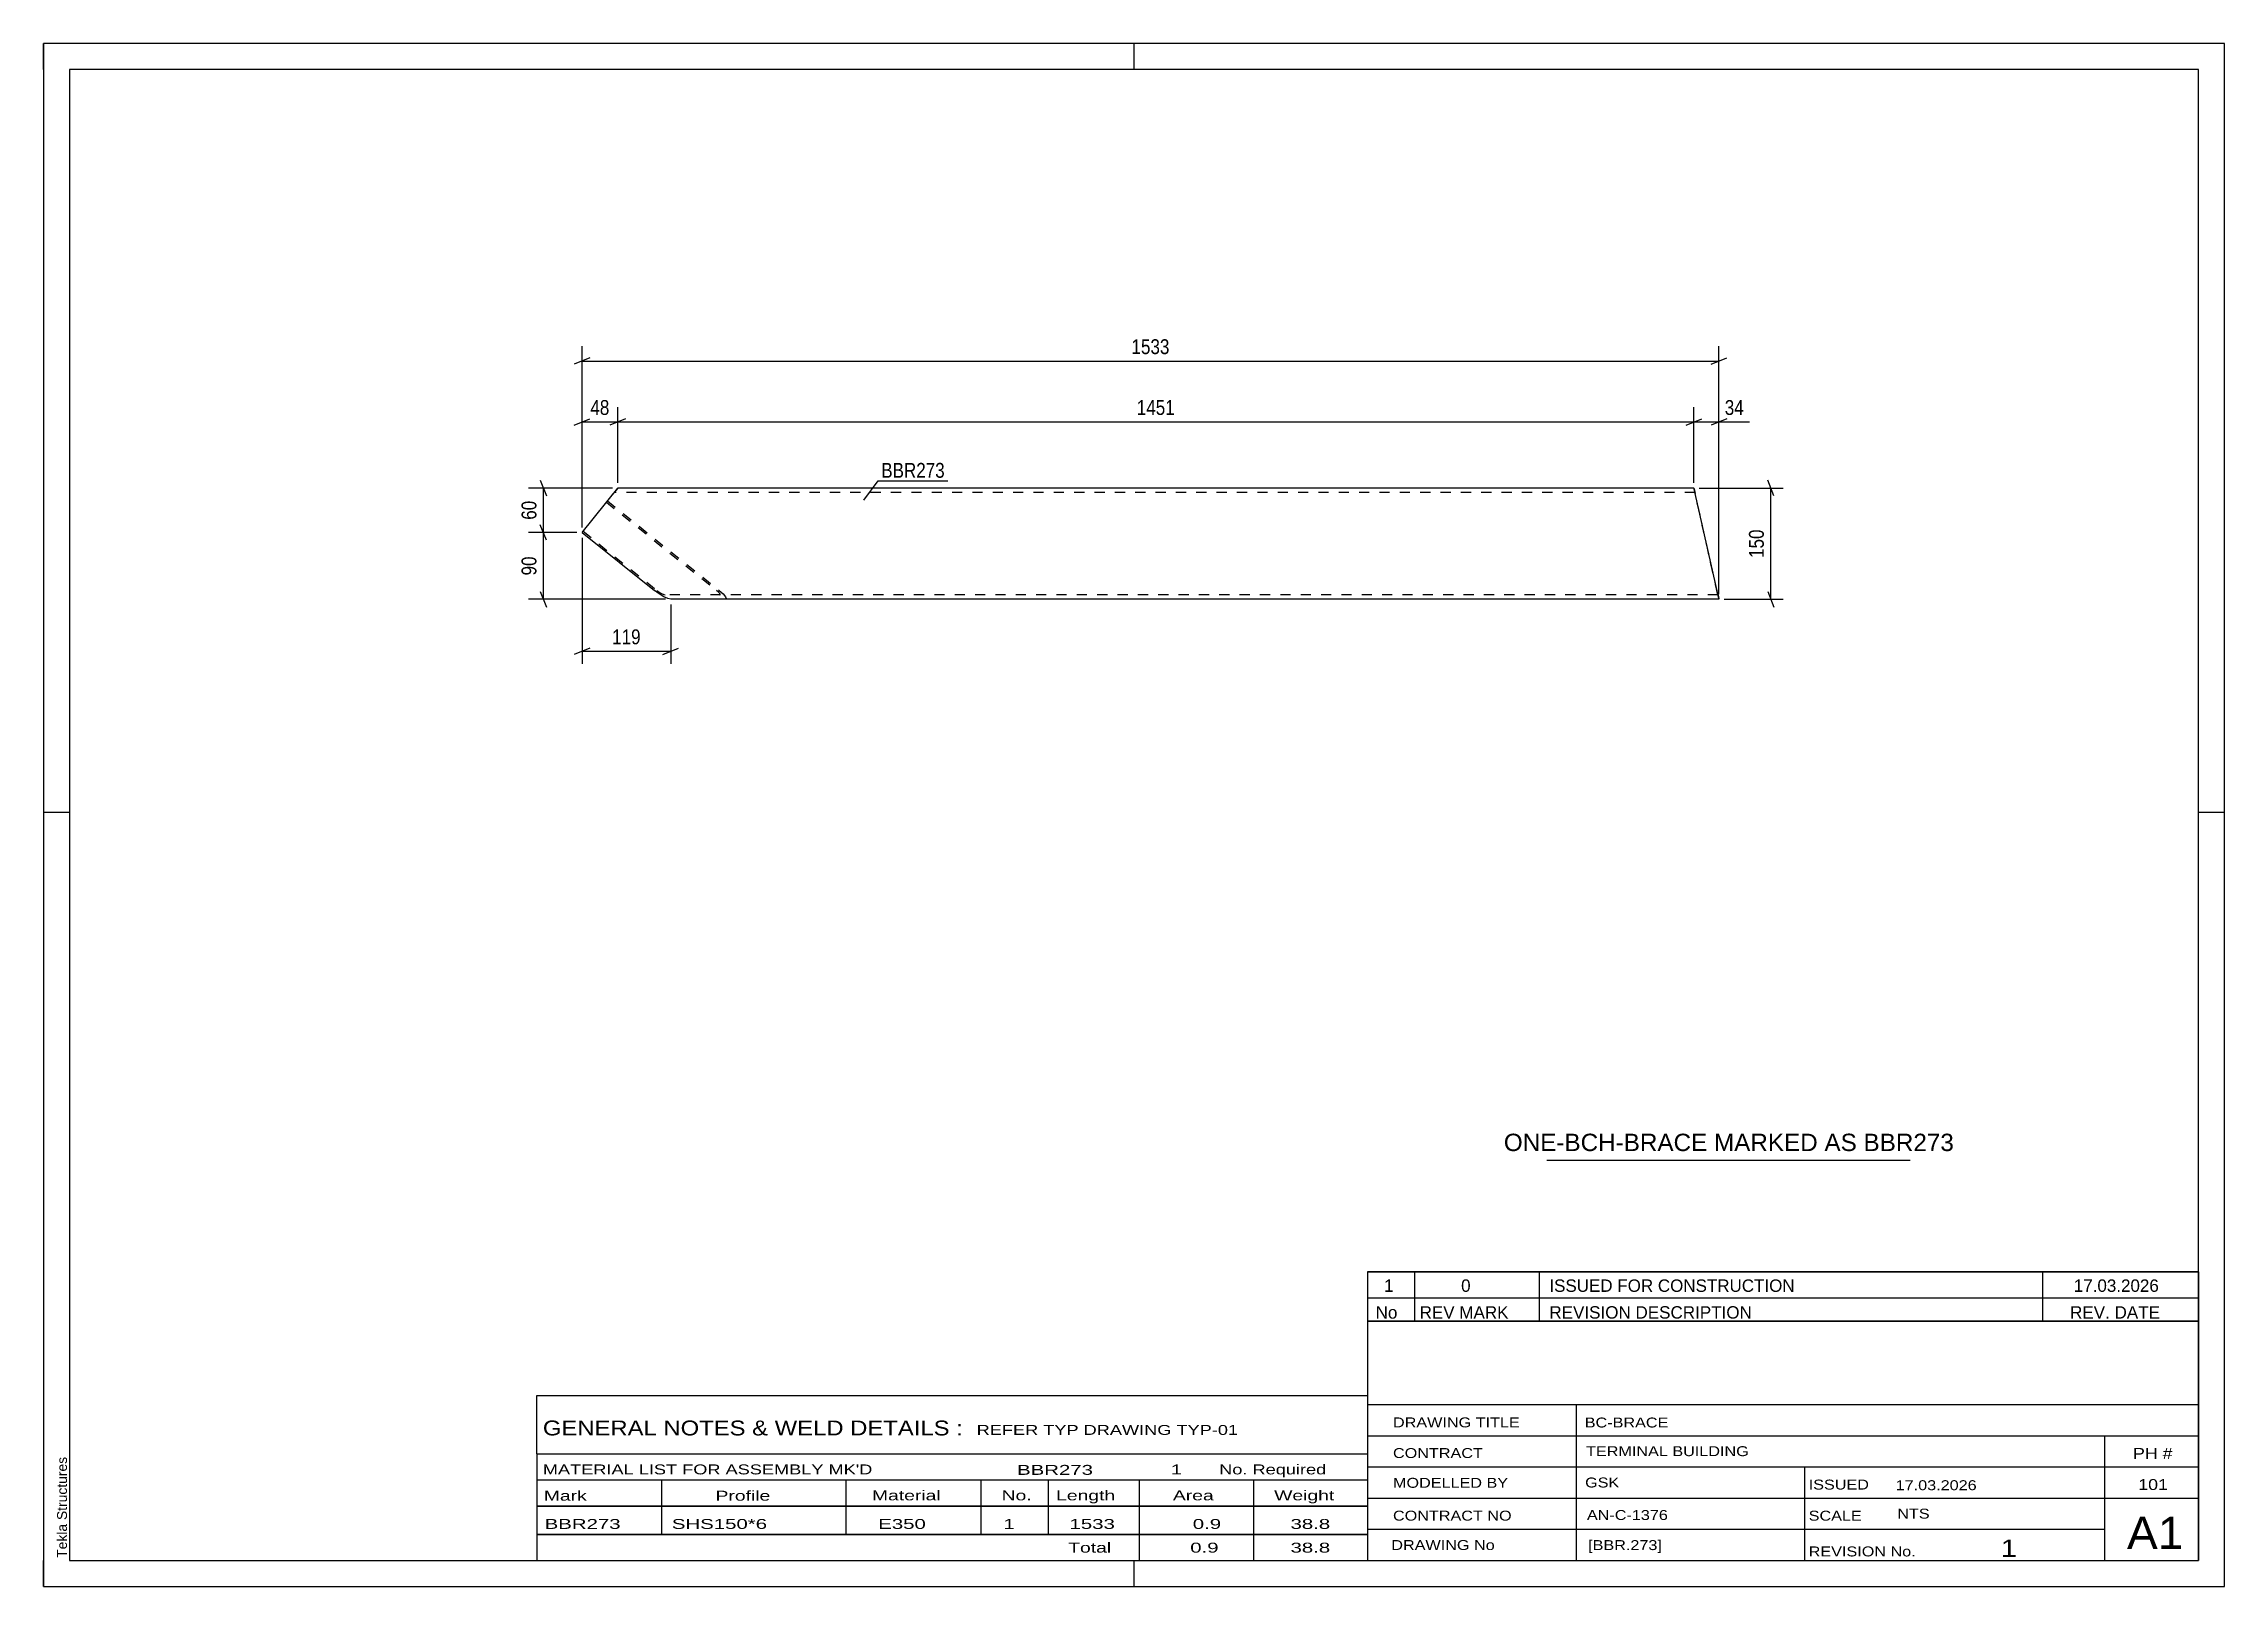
# Model space of a CAD drawing. Header units: millimetres. Extents: x 0 to 420, y 0 to 297.
import ezdxf

# ---------------------------------------------------------------- set-up
doc = ezdxf.new("R2010")
doc.units = ezdxf.units.MM
doc.linetypes.add('DXK_LINE_DOT2', pattern=[3.9198, 1.9599, -1.9599])
doc.styles.add('Arial', font='ARIAL.TTF', dxfattribs={"height": 0.2})
doc.styles.add('Arial Narrow', font='ARIALN.TTF', dxfattribs={"height": 0.2})

# ---------------------------------------------------------------- blocks, each defined once
blk = doc.blocks.new('Unknown-585398199-1162')
at = {"color": 5, "linetype": 'Continuous'}
for p, q in [((420, 297), (0, 297)), ((0, 297), (0, 0)), ((0, 292), (0, 297)), ((210, 292), (210, 297)), ((420, 0), (420, 297)), ((415, 292), (5, 292)), ((5, 292), (5, 5)), ((415, 5), (415, 292)), ((5, 149), (0, 149)), ((420, 149), (415, 149)), ((0, 0), (0, 5)), ((5, 5), (415, 5)), ((210, 0), (210, 5)), ((0, 0), (420, 0))]:
    blk.add_line(p, q, dxfattribs=at)
at = {"color": 174, "linetype": 'Continuous', "style": 'Arial'}
blk.add_text('Tekla Structures', height=1.9102, rotation=90, dxfattribs=at).set_placement((4.5, 5.5))
blk = doc.blocks.new('Part-585398199-1513 - 1507')
at = {"color": 2, "linetype": 'Continuous'}
for p, q in [((103.7, 202.88), (110.56, 211.45)), ((110.56, 211.45), (110.56, 211.45)), ((317.84, 211.45), (110.56, 211.45)), ((317.84, 211.45), (317.84, 211.45)), ((317.84, 211.45), (317.87, 211.32)), ((317.87, 211.32), (317.95, 210.95)), ((317.95, 210.95), (318.07, 210.39)), ((322.42, 191.08), (318.07, 210.39)), ((103.7, 202.88), (117.63, 191.74)), ((118.53, 191.08), (117.63, 191.74)), ((119.44, 190.52), (118.53, 191.08)), ((120.23, 190.15), (119.44, 190.52)), ((120.77, 190.02), (120.23, 190.15)), ((322.65, 190.02), (120.77, 190.02)), ((322.42, 191.08), (322.54, 190.52)), ((322.54, 190.52), (322.62, 190.15)), ((322.62, 190.15), (322.65, 190.02))]:
    blk.add_line(p, q, dxfattribs=at)
at = {"color": 7, "linetype": 'DXK_LINE_DOT2'}
for p, q in [((110.56, 211.45), (108.38, 208.72)), ((109.87, 210.59), (109.87, 210.59)), ((318.03, 210.59), (109.87, 210.59)), ((317.86, 211.32), (317.84, 211.45)), ((317.95, 210.95), (317.86, 211.32)), ((318.03, 210.59), (317.95, 210.95)), ((322.45, 190.94), (318.03, 210.59)), ((318.03, 210.59), (318.03, 210.59)), ((318.04, 210.53), (318.03, 210.59)), ((318.04, 210.53), (318.03, 210.59)), ((322.34, 191.41), (318.04, 210.53)), ((318.07, 210.39), (318.04, 210.53)), ((318.08, 210.34), (318.07, 210.39)), ((318.15, 210.06), (318.08, 210.34)), ((322.4, 191.13), (318.15, 210.06)), ((108.38, 208.72), (129.61, 191.74)), ((108.57, 208.97), (130.11, 191.74)), ((103.9, 203.12), (118.13, 191.74)), ((118.13, 191.74), (118.58, 191.41)), ((118.58, 191.41), (119.03, 191.13)), ((119.03, 191.13), (119.43, 190.94)), ((119.43, 190.94), (119.7, 190.88)), ((322.46, 190.88), (119.7, 190.88)), ((129.99, 191.41), (129.61, 191.74)), ((130.23, 191.13), (129.99, 191.41)), ((130.11, 191.74), (130.86, 191.08)), ((130.19, 190.88), (130.3, 190.94)), ((130.3, 190.94), (130.23, 191.13)), ((130.86, 191.08), (131.34, 190.52)), ((131.48, 190.15), (131.26, 190.02)), ((131.34, 190.52), (131.48, 190.15)), ((322.4, 191.13), (322.34, 191.41)), ((322.45, 190.94), (322.4, 191.13)), ((322.4, 191.13), (322.45, 190.94)), ((322.46, 190.88), (322.45, 190.94)), ((322.45, 190.94), (322.46, 190.88)), ((322.54, 190.52), (322.45, 190.94)), ((322.46, 190.88), (322.46, 190.88)), ((322.62, 190.15), (322.54, 190.52)), ((322.65, 190.02), (322.62, 190.15))]:
    blk.add_line(p, q, dxfattribs=at)
blk = doc.blocks.new('StraightDimension-585398199-1647 - 1507')
at = {"color": 7, "linetype": 'Continuous'}
for p, q in [((103.7, 203.88), (103.7, 227.02)), ((110.56, 212.45), (110.56, 227.02)), ((102.2, 223.57), (105.2, 224.77)), ((103.7, 224.17), (110.56, 224.17)), ((112.06, 224.77), (109.06, 223.57))]:
    blk.add_line(p, q, dxfattribs=at)
at = {"color": 0}
blk.add_wipeout([(109.56, 224.92), (109.56, 229.12), (104.7, 229.12), (104.7, 224.92)], dxfattribs=at)
at = {"color": 3, "style": 'Arial Narrow'}
blk.add_text('48', height=2.863, dxfattribs=at).set_placement((105.3, 225.52))
blk = doc.blocks.new('StraightDimension-585398199-1639 - 1507')
at = {"color": 7, "linetype": 'Continuous'}
for p, q in [((318.84, 211.45), (335.05, 211.45)), ((333.25, 209.95), (332.05, 212.95)), ((332.65, 190.02), (332.65, 211.45)), ((323.65, 190.02), (335.05, 190.02)), ((332.05, 191.52), (333.25, 188.52))]:
    blk.add_line(p, q, dxfattribs=at)
at = {"color": 0}
blk.add_wipeout([(331.9, 204.08), (327.7, 204.08), (327.7, 197.39), (331.9, 197.39)], dxfattribs=at)
at = {"color": 3, "style": 'Arial Narrow'}
blk.add_text('150', height=2.863, rotation=90.0002, dxfattribs=at).set_placement((331.3, 197.99))
blk = doc.blocks.new('StraightDimension-585398199-1645 - 1507')
at = {"color": 7, "linetype": 'Continuous'}
for p, q in [((317.84, 212.45), (317.84, 227.02)), ((322.65, 191.02), (322.65, 227.02)), ((316.34, 223.57), (319.34, 224.77)), ((317.84, 224.17), (322.65, 224.17)), ((324.15, 224.77), (321.15, 223.57))]:
    blk.add_line(p, q, dxfattribs=at)
at = {"color": 0}
blk.add_wipeout([(328.04, 224.92), (328.04, 229.12), (323.18, 229.12), (323.18, 224.92)], dxfattribs=at)
at = {"color": 7, "linetype": 'Continuous'}
blk.add_line((322.65, 224.17), (328.56, 224.17), dxfattribs=at)
blk.add_line((322.65, 224.17), (328.56, 224.17), dxfattribs=at)
at = {"color": 3, "style": 'Arial Narrow'}
blk.add_text('34', height=2.863, dxfattribs=at).set_placement((323.78, 225.52))
blk = doc.blocks.new('StraightDimension-585398199-1646 - 1507')
at = {"color": 7, "linetype": 'Continuous'}
for p, q in [((110.56, 212.45), (110.56, 227.02)), ((317.84, 212.45), (317.84, 227.02)), ((112.06, 224.77), (109.06, 223.57)), ((110.56, 224.17), (317.84, 224.17)), ((316.34, 223.57), (319.34, 224.77))]:
    blk.add_line(p, q, dxfattribs=at)
at = {"color": 0}
blk.add_wipeout([(218.45, 224.92), (218.45, 229.12), (209.94, 229.12), (209.94, 224.92)], dxfattribs=at)
at = {"color": 3, "style": 'Arial Narrow'}
blk.add_text('1451', height=2.863, dxfattribs=at).set_placement((210.54, 225.52))
blk = doc.blocks.new('StraightDimension-585398199-1663 - 1507')
at = {"color": 7, "linetype": 'Continuous'}
for p, q in [((105.2, 236.48), (102.2, 235.28)), ((103.7, 203.88), (103.7, 238.73)), ((103.7, 235.88), (322.65, 235.88)), ((321.15, 235.28), (324.15, 236.48)), ((322.65, 191.02), (322.65, 238.73))]:
    blk.add_line(p, q, dxfattribs=at)
at = {"color": 0}
blk.add_wipeout([(217.43, 236.63), (217.43, 240.83), (208.92, 240.83), (208.92, 236.63)], dxfattribs=at)
at = {"color": 3, "style": 'Arial Narrow'}
blk.add_text('1533', height=2.863, dxfattribs=at).set_placement((209.52, 237.23))
blk = doc.blocks.new('StraightDimension-585398199-1886 - 1507')
at = {"color": 7, "linetype": 'Continuous'}
for p, q in [((103.7, 201.88), (103.7, 177.62)), ((120.77, 189.02), (120.77, 177.62)), ((105.2, 180.62), (102.2, 179.42)), ((119.27, 179.42), (122.27, 180.62)), ((103.7, 180.02), (120.77, 180.02))]:
    blk.add_line(p, q, dxfattribs=at)
at = {"color": 0}
blk.add_wipeout([(115.58, 180.77), (115.58, 184.97), (108.9, 184.97), (108.9, 180.77)], dxfattribs=at)
at = {"color": 3, "style": 'Arial Narrow'}
blk.add_text('119', height=2.863, dxfattribs=at).set_placement((109.5, 181.37))
blk = doc.blocks.new('StraightDimension-585398199-1988 - 1507')
at = {"color": 7, "linetype": 'Continuous'}
for p, q in [((109.56, 211.45), (93.41, 211.45)), ((95.66, 212.95), (96.86, 209.95)), ((96.26, 202.88), (96.26, 211.45)), ((102.7, 202.88), (93.41, 202.88)), ((96.86, 201.38), (95.66, 204.38))]:
    blk.add_line(p, q, dxfattribs=at)
at = {"color": 0}
blk.add_wipeout([(95.51, 209.59), (91.31, 209.59), (91.31, 204.74), (95.51, 204.74)], dxfattribs=at)
at = {"color": 3, "style": 'Arial Narrow'}
blk.add_text('60', height=2.863, rotation=90.0002, dxfattribs=at).set_placement((94.91, 205.34))
blk = doc.blocks.new('StraightDimension-585398199-1989 - 1507')
at = {"color": 7, "linetype": 'Continuous'}
for p, q in [((102.7, 202.88), (93.41, 202.88)), ((96.86, 201.38), (95.66, 204.38)), ((96.26, 190.02), (96.26, 202.88)), ((119.77, 190.02), (93.41, 190.02)), ((95.66, 191.52), (96.86, 188.52))]:
    blk.add_line(p, q, dxfattribs=at)
at = {"color": 0}
blk.add_wipeout([(95.51, 198.88), (91.31, 198.88), (91.31, 194.02), (95.51, 194.02)], dxfattribs=at)
at = {"color": 3, "style": 'Arial Narrow'}
blk.add_text('90', height=2.863, rotation=90.0002, dxfattribs=at).set_placement((94.91, 194.62))
blk = doc.blocks.new('Unknown-585398199-2097')
at = {"color": 7, "linetype": 'Continuous'}
for p, q in [((255, 51.05), (255, 5)), ((255, 51.05), (415, 51.05)), ((415, 51), (415, 5)), ((255, 35), (415, 35)), ((295.14, 35), (295.14, 5)), ((255, 29), (415, 29)), ((397, 5.05), (397, 29.05)), ((255, 23), (415, 23)), ((339.14, 23), (339.14, 5)), ((255, 17), (415, 17)), ((255, 11), (397, 11)), ((255, 5), (415, 5))]:
    blk.add_line(p, q, dxfattribs=at)
at = {"color": 7, "style": 'Arial Narrow'}
for s, height, width, p in [('DRAWING TITLE', 1.9089, 1.425378, (259.88, 30.61)), ('BC-BRACE', 1.909, 1.425378, (296.81, 30.59)), ('CONTRACT', 1.909, 1.425378, (259.88, 24.71)), ('TERMINAL BUILDING', 1.9089, 1.425378, (297.06, 25.07)), ('MODELLED BY', 1.9089, 1.425378, (259.88, 18.98)), ('GSK', 1.909, 1.425378, (296.88, 19.04)), ('ISSUED', 1.909, 1.425378, (339.94, 18.64)), ('17.03.2026', 1.909, 1.425378, (356.69, 18.52)), ('CONTRACT NO', 1.9089, 1.425378, (259.88, 12.66)), ('AN-C-1376', 1.909, 1.425378, (297.23, 12.78)), ('SCALE', 1.909, 1.425378, (339.94, 12.65)), ('A1', 6.204, 1.25, (401.24, 7.2)), ('DRAWING No', 1.909, 1.425378, (259.56, 7)), ('[BBR.273]', 1.909, 1.425378, (297.46, 6.99)), ('1', 3.34, 1.5, (376.91, 5.68)), ('REVISION No.', 1.9089, 1.425378, (339.94, 5.77))]:
    blk.add_text(s, height=height, dxfattribs=dict(at, width=width)).set_placement(p)
at = {"color": 7, "linetype": 'Continuous', "style": 'Arial Narrow'}
for s, height, width, p in [('PH #', 2.1, 1.42538, (402.4, 24.55)), ('101', 2.1, 1.42538, (403.41, 18.55)), ('NTS', 1.909, 1.425378, (357, 13.05))]:
    blk.add_text(s, height=height, dxfattribs=dict(at, width=width)).set_placement(p)
blk = doc.blocks.new('Unknown-585398199-2098')
at = {"color": 7, "linetype": 'Continuous'}
for p, q in [((255, 60.55), (415, 60.55)), ((415, 60.55), (255, 60.55)), ((255, 60.55), (255, 55.55)), ((264, 60.55), (264, 55.55)), ((288, 60.55), (288, 55.55)), ((385, 60.55), (385, 55.55)), ((415, 60.55), (415, 55.55)), ((255, 55.55), (415, 55.55)), ((255, 55.55), (255, 51.05)), ((255, 55.55), (415, 55.55)), ((264, 55.55), (264, 51.05)), ((288, 55.55), (288, 51.05)), ((385, 55.55), (385, 51.05)), ((415, 55.55), (415, 51.05)), ((415, 51.05), (255, 51.05))]:
    blk.add_line(p, q, dxfattribs=at)
at = {"color": 7, "linetype": 'Continuous', "style": 'Arial Narrow'}
for s, height, width, p in [('1', 2.39, 1.196471, (258.16, 56.7)), ('0', 2.39, 1.196471, (273, 56.7)), ('ISSUED FOR CONSTRUCTION', 2.3861, 1.196471, (290, 56.7)), ('17.03.2026', 2.386, 1.196471, (391, 56.7)), ('No', 2.386, 1.2, (256.54, 51.55)), ('REV MARK', 2.386, 1.2, (265, 51.55)), ('REVISION DESCRIPTION', 2.3861, 1.2, (290, 51.55)), ('REV. DATE', 2.386, 1.2, (390.28, 51.55))]:
    blk.add_text(s, height=height, dxfattribs=dict(at, width=width)).set_placement(p)
blk = doc.blocks.new('Unknown-585398199-2099')
at = {"color": 7, "linetype": 'Continuous'}
for p, q in [((95, 36.75), (255, 36.75)), ((95, 25.5), (95, 36.75)), ((255, 36.75), (255, 25.5)), ((95, 25.5), (255, 25.5)), ((95, 25.5), (95, 20.5)), ((255, 25.5), (255, 20.5)), ((95, 20.5), (255, 20.5)), ((95, 20.5), (95, 15.5)), ((119, 20.5), (119, 15.5)), ((154.5, 20.5), (154.5, 15.5)), ((180.5, 20.5), (180.5, 15.5)), ((193.5, 20.5), (193.5, 15.5)), ((211, 20.5), (211, 15.5)), ((233, 20.5), (233, 15.5)), ((255, 20.5), (255, 15.5)), ((95, 15.5), (255, 15.5)), ((95, 15.45), (95, 10.05)), ((95, 15.45), (255, 15.45)), ((119, 15.5), (119, 10)), ((154.5, 15.5), (154.5, 10)), ((180.5, 15.5), (180.5, 10)), ((193.5, 15.5), (193.5, 10)), ((211, 15.5), (211, 10)), ((233, 15.5), (233, 10)), ((255, 15.45), (255, 10.05)), ((95, 10.05), (255, 10.05)), ((95, 10), (255, 10)), ((95, 10), (95, 5)), ((211, 10), (211, 5)), ((233, 10), (233, 5)), ((255, 10), (255, 5)), ((95, 5), (255, 5))]:
    blk.add_line(p, q, dxfattribs=at)
at = {"color": 7, "style": 'Arial Narrow'}
for s, height, width, p in [('GENERAL NOTES & WELD DETAILS :', 2.8633, 1.4, (96.15, 29.06)), ('REFER TYP DRAWING TYP-01', 1.9089, 1.6, (179.7, 29.16)), ("MATERIAL LIST FOR ASSEMBLY MK'D", 1.9089, 1.6, (96.15, 21.56)), ('BBR273', 1.909, 1.794707, (187.48, 21.47)), ('1', 1.91, 1.794707, (217.08, 21.56)), ('No. Required', 1.9089, 1.6, (226.41, 21.56)), ('Mark', 1.909, 1.7, (96.34, 16.5)), ('Profile', 1.909, 1.7, (129.41, 16.5)), ('Material', 1.909, 1.7, (159.54, 16.56)), ('No.', 1.909, 1.7, (184.5, 16.56)), ('Length', 1.909, 1.7, (195, 16.56)), ('Area', 1.909, 1.7, (217.5, 16.56)), ('Weight', 1.909, 1.7, (237, 16.56))]:
    blk.add_text(s, height=height, dxfattribs=dict(at, width=width)).set_placement(p)
at = {"color": 7, "linetype": 'Continuous', "style": 'Arial Narrow'}
for s, height, width, p in [('BBR273', 1.909, 1.794707, (96.5, 11.06)), ('SHS150*6', 1.909, 1.794707, (121, 11.06)), ('E350', 1.909, 1.794707, (160.74, 11.06)), ('1', 1.91, 1.794707, (184.86, 11.06)), ('1533', 1.909, 1.794707, (197.58, 11.06)), ('0.9', 1.909, 1.794707, (221.32, 11.06)), ('38.8', 1.909, 1.794707, (240.14, 11.06)), ('Total', 1.909, 1.7, (197.33, 6.5)), ('0.9', 1.909, 1.794707, (220.83, 6.5)), ('38.8', 1.909, 1.794707, (240.14, 6.5))]:
    blk.add_text(s, height=height, dxfattribs=dict(at, width=width)).set_placement(p)
blk = doc.blocks.new('Unknown-585398199-2100')
at = {"color": 7, "linetype": 'Continuous'}
blk.add_line((289.5, 82.05), (359.5, 82.05), dxfattribs=at)
at = {"color": 7, "style": 'Arial'}
blk.add_text('ONE-BCH-BRACE MARKED AS BBR273', height=3.3428, dxfattribs=at).set_placement((281.23, 83.8))
blk = doc.blocks.new('Mark-585398199-1546 - 1507')
at = {"color": 0}
blk.add_wipeout([(173.56, 213.42), (173.56, 216.42), (161.32, 216.42), (161.32, 213.42)], dxfattribs=at)
blk.add_wipeout([(173.56, 213.42), (173.56, 216.42), (161.32, 216.42), (161.32, 213.42)], dxfattribs=at)
at = {"color": 30, "linetype": 'Continuous'}
for p, q in [((157.95, 209.09), (160.72, 212.82)), ((160.72, 212.82), (174.16, 212.82))]:
    blk.add_line(p, q, dxfattribs=at)
at = {"color": 3, "style": 'Arial Narrow'}
blk.add_text('BBR273', height=2.863, dxfattribs=at).set_placement((161.32, 213.42))

msp = doc.modelspace()

# ---------------------------------------------------------------- block references
for name in ['Unknown-585398199-1162', 'Part-585398199-1513 - 1507', 'Unknown-585398199-2100', 'Unknown-585398199-2098', 'Unknown-585398199-2097', 'Unknown-585398199-2099']:
    msp.add_blockref(name, (0, 0))

# ---------------------------------------------------------------- next in the draw order: block references
for name in ['StraightDimension-585398199-1647 - 1507', 'StraightDimension-585398199-1639 - 1507']:
    msp.add_blockref(name, (0, 0))

# ---------------------------------------------------------------- next in the draw order: block references
msp.add_blockref('StraightDimension-585398199-1645 - 1507', (0, 0))

# ---------------------------------------------------------------- next in the draw order: block references
msp.add_blockref('StraightDimension-585398199-1646 - 1507', (0, 0))

# ---------------------------------------------------------------- next in the draw order: block references
msp.add_blockref('StraightDimension-585398199-1663 - 1507', (0, 0))

# ---------------------------------------------------------------- next in the draw order: block references
for name in ['Mark-585398199-1546 - 1507', 'StraightDimension-585398199-1886 - 1507']:
    msp.add_blockref(name, (0, 0))

# ---------------------------------------------------------------- next in the draw order: block references
msp.add_blockref('StraightDimension-585398199-1988 - 1507', (0, 0))

# ---------------------------------------------------------------- next in the draw order: block references
msp.add_blockref('StraightDimension-585398199-1989 - 1507', (0, 0))

doc.saveas('drawing.dxf')
